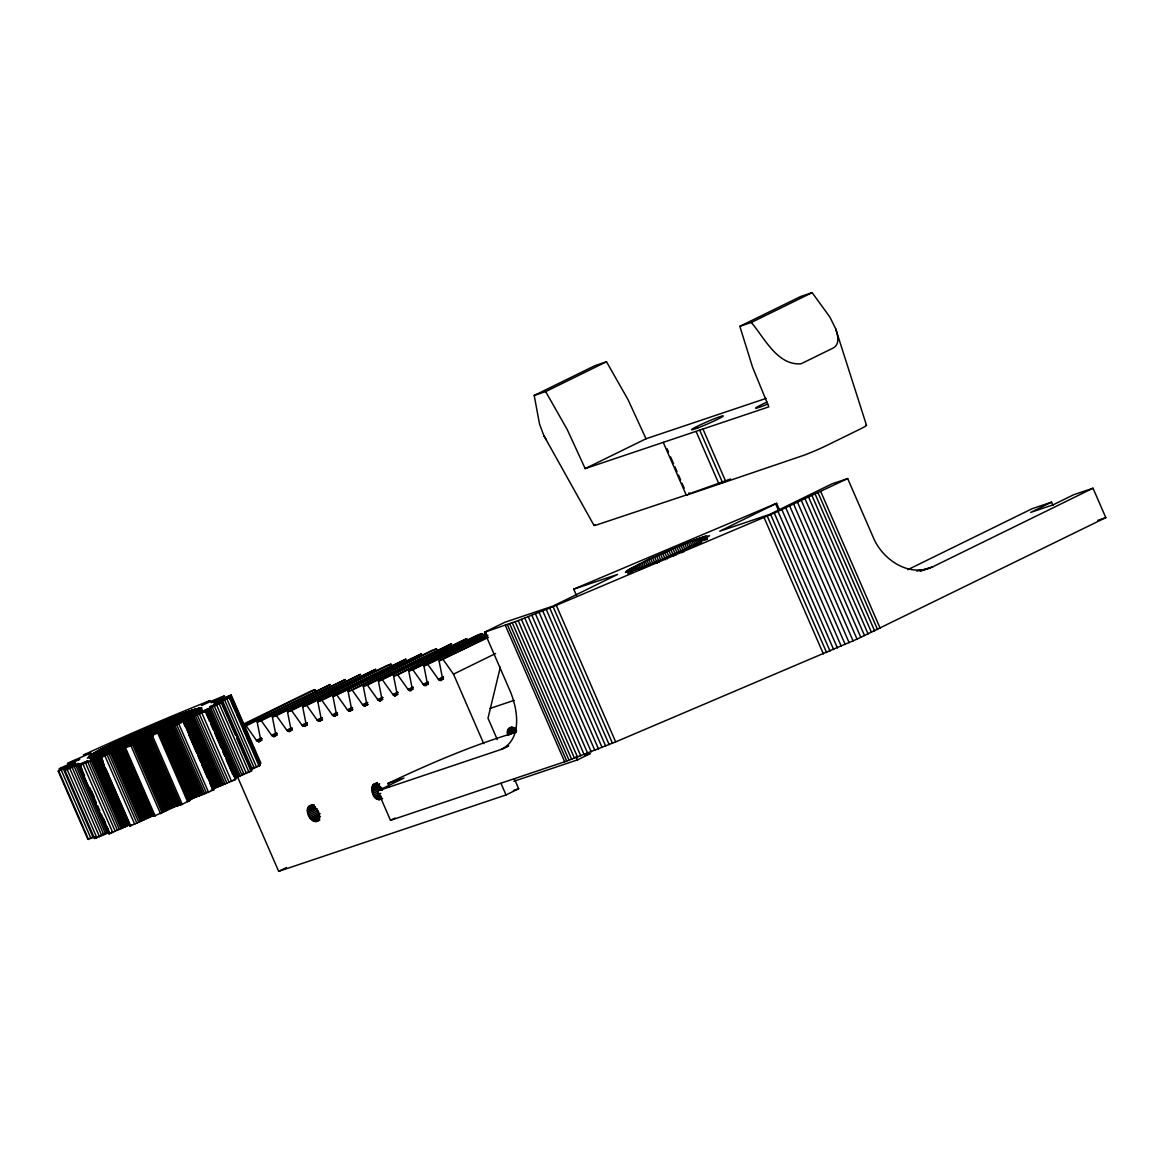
<?xml version="1.0" encoding="UTF-8"?>
<svg xmlns="http://www.w3.org/2000/svg" width="1164" height="1164" viewBox="0 0 1164 1164"><rect width="100%" height="100%" fill="white"/><g stroke="black" fill="none" stroke-linecap="round" stroke-linejoin="round"><path stroke-width="1.5" d="M316.695 821.449C324.029 817.172 313.858 800.163 307.82 807.787C305.506 814.218 312.709 825.552 319.867 819.907M382.607 798.606C367.693 805.604 369.745 769.404 382.418 790.327M515.958 731.443L508.057 735.313C504.565 728.737 513.193 723.921 516.598 730.745M332.991 696.61L421.223 653.964L332.991 696.61L336.323 713.547L335.145 716.195L332.264 714.914L321.904 700.335L317.83 701.703L321.162 718.639L319.998 721.287L317.103 720.007L306.743 705.428L302.669 706.795L306.016 723.732L304.837 726.38L301.942 725.099L291.582 710.52L287.523 711.888L290.855 728.824L289.676 731.487L286.795 730.192L276.421 715.627L272.361 716.98L275.693 733.917L274.529 736.579L271.634 735.284L261.274 720.72L257.2 722.087L260.547 739.024L259.368 741.672L256.473 740.377L246.113 725.812L243.407 726.714M378.46 681.333L466.691 638.687L378.46 681.333L381.792 698.255L380.613 700.917L377.733 699.622L367.373 685.058L363.299 686.425L366.645 703.362L365.467 706.01L362.571 704.729L352.212 690.15L348.138 691.518L351.484 708.454L351.077 710.491L349.637 711.175L347.41 709.822L337.051 695.243M487.047 635.093L423.929 666.041L427.261 682.977L426.082 685.625L423.201 684.345L412.842 669.766L408.768 671.133L412.114 688.069L410.936 690.732L408.04 689.437L397.681 674.858L393.607 676.226L396.953 693.162L396.546 695.214L395.105 695.897L392.879 694.53L382.519 679.965M212.459 789.207L235.623 779.444L205.941 711.175C182.224 720.923 171.254 727.485 146.926 737.7L176.739 805.954L182.282 804.382L193.515 798.038L213.71 789.919L211.193 790.065M101.181 749.121L90.545 755.116L87.387 758.084L92.713 757.386L106.23 752.904L147.828 735.997L187.593 717.359L199.029 710.942L201.969 708.032L190.125 710.811L162.713 721.229L101.181 749.121L103.8 755.13L100.25 757.895L124.126 747.172L153.866 816.197L176.739 805.954M120.445 739.693L153.808 815.44L129.931 826.164L131.619 824.578M500.316 667.118L488.007 718.203L497.275 739.533M124.126 747.172C128.578 749.107 139.855 738.602 146.868 737.685L176.55 805.954M205.941 711.175L198.36 713.226L221.989 702.59L251.671 770.859L234.881 778.25M216.038 703.769L230.457 697.003L260.154 765.272L250.522 769.971L236.758 738.34M626.93 570.724L625.432 572.441L636.795 569.458L662.069 559.477L696.319 543.835L709.545 535.76L704.191 536.604L688.404 542.249L648.712 559.331L626.93 570.724L628.371 574.056M594.033 525.444L543.806 435.54L539.499 423.929L534.203 395.454L545.669 391.599L567.203 429.501L585.186 468.597L663.247 442.364L686.309 495.253L687.066 494.744L597.758 524.557A19.686 1.237 -23.5 0 1 594.12 525.153A19.235 1.208 -23.5 0 1 594.891 524.557M127.909 819.543L130.092 824.534L109.052 833.904L79.37 765.636L88.057 760.689L64.878 770.19L94.56 838.458L109.241 832.376M109.052 833.904L112.602 831.765M1052.969 505.423L1051.558 502.164L1030.722 512.378L1052.896 504.929L1073.732 494.715L1093.011 488.225L1105.8 517.631L857.024 639.138L615.669 741.89L566.723 761.081L390.493 820.329L377.703 790.923L501.277 749.398C522.811 738.878 517.704 708.701 509.934 690.601L484.544 632.227L504.9 622.245L553.133 606.037L617.618 574.405L573.736 589.144L576.558 595.648M64.878 770.19L78.235 763.337L58.2 771.106L87.882 839.375L95.23 836.756M94.56 838.458L96.132 837.614M79.37 765.636L103.843 755.145M97.66 836.829L100.424 835.432M315.255 806.667L307.354 810.551L315.284 806.87M313.436 821.027L319.751 817.914M534.203 395.454L595.037 365.612L606.502 361.757L628.036 399.674L646.02 438.77L766.159 398.379M545.669 391.599L606.502 361.757M663.247 442.364L768.837 406.876L752.555 367.198L739.838 326.327L800.672 296.5L812.137 292.644L829.845 317.03L835.679 328.786L866.482 425.224M739.838 326.327L751.304 322.472L812.137 292.644M585.186 468.597L646.02 438.77M243.072 724.328L311.064 690.994L315.124 689.626L317.205 692.551M243.902 724.561L315.124 689.626M243.669 726.38L330.285 684.534L246.113 725.812M257.2 722.087L345.446 679.441L261.274 720.72M272.361 716.98L360.593 674.349L276.421 715.627M287.523 711.888L375.754 669.256L291.582 710.52M302.669 706.795L386.841 665.532L390.915 664.164L392.981 667.074M306.743 705.428L390.915 664.164M317.83 701.703L406.061 659.057L321.904 700.335M348.138 691.518L432.31 650.24L436.384 648.872L438.45 651.796M352.212 690.15L436.384 648.872M363.299 686.425L451.53 643.779L367.373 685.058M256.473 740.377L261.333 738.005M256.822 740.755L261.682 738.369M257.2 741.075L262.06 738.689M257.579 741.337L260.809 739.751M257.957 741.541L261.187 739.955M258.335 741.672L261.565 740.086M271.634 735.284L276.494 732.913M258.699 741.744L261.929 740.159M271.983 735.663L276.843 733.276M393.607 676.226L477.778 634.962L481.852 633.594L483.918 636.504M272.347 735.983L277.207 733.596M397.681 674.858L481.852 633.594M272.725 736.245L275.97 734.659M273.118 736.448L276.348 734.862M273.482 736.579L276.726 734.993M273.846 736.652L277.09 735.066M286.795 730.192L291.64 727.82M287.144 730.57L292.004 728.184M408.768 671.133L486.465 633.041M287.508 730.89L292.368 728.504M287.886 731.152L291.131 729.566M412.842 669.766L485.679 634.06M288.265 731.341L291.509 729.755M288.643 731.487L291.888 729.901M289.007 731.545L292.251 729.959M301.942 725.099L306.801 722.713M302.305 725.478L307.151 723.091M302.669 725.798L307.529 723.411M303.047 726.06L306.278 724.459M423.929 666.041L487.876 635.311M303.426 726.249L306.656 724.663M303.804 726.394L307.034 724.808M317.103 720.007L321.962 717.621M304.168 726.452L307.398 724.866M317.452 720.371L322.312 717.999M427.988 664.673L438.362 679.252L441.243 680.533L442.422 677.885L439.09 660.948L487.643 637.13M317.83 720.691L321.06 719.105M439.09 660.948L488.473 637.363M318.194 720.952L321.439 719.367M318.587 721.156L321.817 719.57M318.951 721.302L322.195 719.701M319.314 721.36L322.559 719.774M332.264 714.914L337.109 712.528M332.613 715.278L337.473 712.906M332.977 715.598L336.221 714.012M333.355 715.86L336.6 714.274M333.733 716.064L336.978 714.478M334.112 716.195L337.356 714.609M347.41 709.822L352.27 707.436M334.475 716.267L337.72 714.681M347.774 710.186L352.619 707.814M348.138 710.506L351.368 708.92M348.516 710.768L351.746 709.182M348.894 710.971L352.125 709.385M349.273 711.102L352.503 709.516M362.571 704.729L367.431 702.343M349.637 711.175L352.867 709.589M362.921 705.093L367.78 702.707M363.299 705.413L366.529 703.827M363.663 705.675L366.907 704.089M779.429 509.788L776.606 503.299L719.687 531.221L769.462 514.488L831.969 483.846L847.668 478.564L873.058 536.939C882.036 559.36 908.997 577.999 932.931 566.723L1093.011 488.225M364.056 705.879L367.286 704.293M364.419 706.01L367.664 704.424M364.798 706.082L368.028 704.496M377.733 699.622L382.592 697.251M378.082 700.001L382.941 697.614M378.446 700.321L381.69 698.735M378.824 700.582L382.068 698.997M379.202 700.786L382.447 699.2M379.58 700.917L382.825 699.331M392.879 694.53L397.739 692.158M393.243 694.908L398.088 692.522M393.607 695.228L396.837 693.642M393.985 695.49L397.215 693.904M394.363 695.694L397.593 694.093M394.742 695.825L397.972 694.239M408.04 689.437L412.9 687.066M408.389 689.816L413.249 687.429M408.768 690.136L411.998 688.535M409.146 690.398L412.376 688.812M409.524 690.587L412.754 689.001M409.888 690.732L413.133 689.146M423.201 684.345L428.061 681.959M423.551 684.723L428.41 682.337M423.914 685.029L427.159 683.443M424.293 685.305L427.537 683.705M424.671 685.494L427.916 683.908M425.049 685.64L428.294 684.054M438.362 679.252L443.208 676.866M484.544 632.227L518.184 620.601L556.305 605.353L774.293 513.048L847.668 478.564M438.712 679.616L443.557 677.244M439.075 679.936L442.305 678.35M439.454 680.198L442.684 678.612M439.832 680.402L443.077 678.816M440.21 680.547L443.44 678.947M443.149 659.581L453.509 674.16L495.602 653.513M308.969 806.172L312.141 804.615M308.271 806.914L313 804.6M307.733 808.02L314.135 804.688M307.543 808.733L313.873 805.634M307.442 809.169L313.756 806.07M307.514 812.065L315.4 808.194M307.878 813.636L317.35 808.98M308.445 815.193L317.932 810.551M373.295 784.551L377.34 782.528M372.596 785.293L377.325 782.979M309.217 816.706L318.689 812.05M372.073 786.311L376.816 783.983M371.767 787.533L379.668 783.663M310.133 818.088L319.605 813.447M310.512 818.539L319.998 813.898M371.68 788.93L379.58 785.06M311.21 819.34L319.111 815.469M371.84 790.443L379.74 786.573M320.173 816.415L312.272 820.285L320.26 816.459M389.285 786.733L387.859 783.459C429.618 763.657 472.017 745.396 516.467 732.141M312.68 820.547L318.994 817.448M372.204 792.015L381.676 787.359M314.6 821.478L319.329 819.15M377.703 790.923L403.937 778.061L387.859 783.459M315.691 821.624L318.849 820.067M372.771 793.572L382.258 788.93M508.45 728.606L511.607 727.049M373.542 795.085L378.271 792.757M507.926 729.61L512.669 727.282M507.62 730.832L513.95 727.733M374.459 796.467L380.774 793.368M507.548 732.229L515.448 728.358M375.492 797.675L380.235 795.361M507.693 733.742L515.594 729.872M376.612 798.664L381.356 796.351M377.762 799.406L380.934 797.849M378.926 799.857L382.083 798.3M501.277 749.398L508.624 745.746M503.255 748.568L508.071 746.211M207.963 708.891L278.676 871.356L286.577 867.486M390.493 820.329L395.12 818.059M907.774 569.691L1032.279 508.639L1051.558 502.164M278.676 871.356L506.034 794.939L518.664 788.741L514.386 778.905M513.833 781.277L577.562 759.859L590.206 753.661L585.026 755.407M58.2 771.106L75.427 762.886L58.957 769.157L59.99 768.313L79.836 759.248L67.439 763.555L70.073 762.056L91.054 752.933L83.473 754.985C125.974 735.372 171.341 715.991 210.058 700.524L201.357 705.471L222.237 696.61L224.536 695.97L211.193 702.75L231.214 695.053L260.896 763.322L258.757 764.355M230.457 697.003L213.987 703.274L231.214 695.053M101.588 834.85L103.421 833.962M105.386 833.046L106.157 832.682M90.035 838.342L92.029 837.382M730.585 478.986L694.646 491.877A37.655 2.372 -23.5 0 1 692.595 492.518M573.736 589.144L776.606 503.299M215.907 703.827L209.578 706.912L221.989 702.59M686.309 495.253L801.923 455.939A19.686 1.237 -23.5 0 0 813.796 451.312A19.235 1.208 -23.5 0 0 826.949 445.361L859.672 429.312A19.235 1.208 -23.5 0 0 866.394 425.515A19.686 1.237 -23.5 0 0 865.885 425.224M250.347 769.055L254.45 767.425M242.854 773.958L244.207 773.434M235.652 777.959L205.97 709.691M258.117 766.028L260.154 765.272M246.273 772.678L247.51 772.241M490.059 708.439L514.168 700.335M916.854 571.189L920.229 570.054M920.273 570.782L932.931 566.723M920.244 571.204L930.24 567.887M1097.768 520.337L1105.8 517.631M513.499 790.472L518.664 788.741M248.834 771.79L251.671 770.859M233.411 779.909L235.623 779.444M751.304 322.472C764.268 337.56 777.348 365.772 801.065 363.779L833.788 347.73C840.132 343.584 837.644 334.694 835.679 328.786M543.806 435.54L546.483 439.992M820.809 491.732L880.173 628.269M818.176 493.012L877.554 629.549M815.28 494.409L874.644 630.946M812.123 495.893L871.501 632.43M808.762 497.479L868.126 634.016M805.197 499.138L864.561 635.675M801.487 500.855L860.851 637.392M797.66 502.615L857.024 639.138M793.746 504.39L853.11 640.928M789.789 506.165L849.153 642.703M785.831 507.941L845.195 644.478M781.902 509.701L841.266 646.238M775.602 503.75L778.498 510.399M778.032 511.403L837.411 647.941M774.293 513.048L833.657 649.585M770.684 514.604L830.048 651.142M767.251 516.088L826.629 652.626M764.035 517.456L823.414 653.993M702.94 429.021L725.769 481.532M699.768 430.273L722.611 482.784M696.218 431.728L719.061 484.239M706.039 536.08L707.479 539.412M667.074 448.78L668.514 452.069M670.653 456.986L673.505 463.563M674.931 466.837L677.07 471.769M678.496 475.043L680.634 479.961M682.06 483.249L684.199 488.167M705.166 536.328L706.606 539.645M704.191 536.604L705.646 539.936M703.143 536.924L704.598 540.256M702.008 537.288L703.449 540.62M700.786 537.695L702.227 541.027M699.477 538.132L701.659 543.137M698.094 538.626L700.277 543.617M696.639 539.136L698.822 544.141M695.126 539.689L697.294 544.694M693.526 540.285L695.708 545.276M691.882 540.911L694.05 545.901M690.165 541.566L692.333 546.556M688.404 542.249L690.572 547.24M686.585 542.962L688.753 547.953M684.723 543.704L686.891 548.695M682.817 544.461L684.985 549.466M680.867 545.247L683.763 551.911M678.888 546.062L681.798 552.725M676.895 546.891L679.063 551.882M674.873 547.735L677.041 552.725M672.821 548.593L675.717 555.257M670.77 549.466L673.665 556.13M668.703 550.354L670.871 555.344M666.637 551.256L668.805 556.247M664.571 552.143L667.467 558.807M662.52 553.06L665.415 559.709M660.468 553.962L662.636 558.953M658.446 554.864L660.614 559.869M656.438 555.781L659.333 562.43M654.459 556.683L657.354 563.332M652.509 557.571L654.677 562.561M650.589 558.458L652.757 563.449M648.712 559.331L650.894 564.322M646.893 560.19L649.061 565.195M645.103 561.048L647.286 566.039M643.386 561.877L645.554 566.868M641.713 562.692L643.896 567.683M640.113 563.478L642.281 568.469M638.57 564.249L640.753 569.24M637.101 564.991L639.283 569.982M635.704 565.704L637.159 569.036M634.395 566.402L635.835 569.734M633.143 567.057L634.598 570.389M631.994 567.683L633.434 571.015M630.917 568.279L632.372 571.611M629.942 568.847L631.383 572.179M629.04 569.371L630.495 572.703M627.542 570.316L628.982 573.648M556.305 605.353L615.669 741.89M553.118 606.706L612.482 743.243M549.772 608.088L609.136 744.625M546.309 609.514L605.673 746.051M542.744 610.969L602.108 747.506M539.121 612.424L598.5 748.961M535.484 613.879L594.862 750.416M531.861 615.319L591.225 751.857M528.281 616.716L587.66 753.254M524.789 618.069L584.153 754.607M521.414 619.364L580.778 755.902M518.184 620.601L577.548 757.138M576.136 756.585L577.562 759.859M515.128 621.736L574.507 758.273M512.291 622.784L571.655 759.321M509.687 623.729L569.065 760.252M507.344 624.544L566.723 761.081M505.292 625.257L564.656 761.794M453.509 674.16L483.729 743.651M501 783.357L506.034 794.939M231.272 696.596L251.54 743.229M252.995 746.561L259.514 761.532M229.075 696.087L230.516 699.418M231.971 702.75L234.139 707.741M237.034 714.405L238.489 717.737M243.552 729.392L245.72 734.382M247.175 737.714L250.071 744.378M229.424 697.847L259.106 766.116M226.922 698.997L256.604 767.265M224.652 700.015L254.334 768.284M222.615 700.917L252.297 769.186M220.84 701.703L235.317 735.008M219.341 704.104L249.023 772.372M216.722 705.224L246.404 773.493M214.394 706.213L244.076 774.482M212.343 707.086L242.039 775.355M210.597 707.814L240.279 776.082M209.142 708.41L238.824 776.679M207.076 709.254L236.758 777.523M206.45 709.502L236.132 777.77M205.184 709.996L234.153 776.592M205.257 711.291L209.593 721.273M211.048 724.605L213.216 729.595M214.671 732.927L221.189 747.914M222.63 751.246L224.798 756.236M226.252 759.568L232.771 774.555M200.95 707.887L202.26 710.898L200.645 707.916M200.426 707.945L201.838 710.928M200.179 707.974L201.605 710.957M199.917 708.018L201.357 711M199.655 708.061L201.096 711.044M201.939 713.183L231.636 781.451M199.51 708.09L200.819 711.102M199.219 708.149L200.674 711.131M198.898 708.221L200.368 711.189M198.738 708.25L200.048 711.262M198.578 708.294L199.873 711.291M198.229 708.381L199.713 711.335M198.055 708.41L199.35 711.422M197.865 708.469L199.175 711.466M197.502 708.556L198.986 711.51M197.298 708.614L198.608 711.611M197.109 708.658L198.418 711.655M199.481 714.187L229.163 782.455M196.905 708.716L198.215 711.713M196.701 708.774L198.666 713.27M196.28 708.891L198.447 713.328M196.061 708.949L198.025 713.445M195.843 709.007L197.807 713.503M195.625 709.065L197.589 713.576M195.407 709.138L197.356 713.634M195.174 709.211L196.469 712.208M194.941 709.269L196.236 712.281M194.694 709.342L196.003 712.339M197.313 715.06L227.009 783.328M194.461 709.414L196.41 713.925M194.213 709.487L196.178 713.998M193.966 709.56L195.916 714.07M193.719 709.647L195.668 714.143M193.457 709.72L195.421 714.23M193.195 709.807L195.159 714.303M192.933 709.894L194.897 714.39M195.465 715.787L225.147 784.056M192.671 709.967L194.635 714.478M192.409 710.055L194.359 714.565M192.133 710.142L194.082 714.652M191.856 710.229L193.806 714.74M191.58 710.331L193.53 714.827M191.289 710.418L193.253 714.914M193.908 716.398L223.59 784.667M191.012 710.52L192.962 715.016M190.721 710.607L192.671 715.118M190.43 710.709L192.38 715.205M190.125 710.811L222.324 785.147M189.834 710.913L192.438 716.908M189.528 711.015L192.133 717.009M189.223 711.117L191.827 717.111M188.917 711.219L190.867 715.729M191.653 717.257L221.335 785.525M188.597 711.335L190.561 715.831M188.277 711.437L190.241 715.933M190.911 717.533L220.593 785.802M187.957 711.553L190.576 717.548M190.416 717.708L220.098 785.976M187.637 711.655L219.821 786.078M187.317 711.771L219.72 786.107M186.997 711.888L219.138 786.311M186.662 712.004L189.266 717.999M186.327 712.121L188.932 718.13M188.728 718.304L218.425 786.573M185.993 712.237L188.597 718.246M185.643 712.368L188.262 718.363M185.309 712.484L217.595 786.908M184.96 712.615L187.564 718.61M184.61 712.732L187.215 718.741M184.261 712.863L216.708 787.271M183.912 712.994L186.516 718.988M183.548 713.125L186.153 719.119M186.109 719.396L215.791 787.65M183.185 713.256L185.804 719.25M182.821 713.387L185.44 719.381M182.457 713.517L185.076 719.527M185.192 719.788L214.874 788.057M182.093 713.648L184.698 719.658M181.715 713.794L184.334 719.788M184.305 720.196L213.987 788.465M181.351 713.925L183.956 719.934M180.973 714.07L183.577 720.065M183.49 720.589L213.71 789.919M180.595 714.216L183.199 720.21M183.621 721.374L213.579 790.167M180.216 714.347L182.821 720.356M183.33 721.389L213.012 789.658M182.777 720.938L185.178 726.423M188.801 734.746L192.191 742.574M192.424 743.083L196.541 752.57M198.215 756.396L200.383 761.387M201.605 764.224L203.773 769.215M204.006 769.724L207.396 777.552M209.796 783.037L211.964 788.028M179.823 714.492L182.442 720.501M179.445 714.638L182.05 720.647M179.052 714.783L181.657 720.792M178.659 714.929L181.264 720.938M178.267 715.089L180.871 721.083M177.874 715.234L181.133 722.742M177.466 715.38L180.74 722.888M177.074 715.54L179.678 721.534M176.666 715.7L179.271 721.695M176.259 715.845L178.878 721.855M175.851 716.006L178.456 722M175.444 716.166L178.703 723.659M178.95 724.212L208.632 792.48M175.037 716.326L178.296 723.819M174.615 716.486L177.874 723.979M174.193 716.646L177.466 724.154M173.785 716.806L176.39 722.815M173.363 716.966L176.622 724.474M176.87 724.997L206.552 793.266M172.941 717.14L176.201 724.634M172.505 717.3L175.779 724.808M172.083 717.475L175.342 724.968M171.661 717.635L174.92 725.143M175.095 725.652L204.777 793.921M171.224 717.81L174.484 725.317M170.788 717.984L174.047 725.478M170.351 718.144L173.611 725.652M173.611 726.191L203.293 794.459M169.915 718.319L173.174 725.827M169.478 718.494L172.738 726.001M169.042 718.668L172.301 726.176M172.403 726.612L202.085 794.881M168.605 718.843L171.865 726.351M168.154 719.032L170.759 725.027M171.457 726.933L201.139 795.201M167.703 719.207L170.322 725.201M167.267 719.381L170.526 726.889M170.744 727.165L200.426 795.434M166.816 719.556L170.075 727.063M170.235 727.325L199.917 795.594M166.365 719.745L169.624 727.253M199.582 795.696L169.726 727.471L199.364 795.754M165.914 719.919L199.015 795.841M165.463 720.109L198.52 796.001M164.997 720.298L168.271 727.791M168.183 727.966L197.865 796.234M164.546 720.472L167.805 727.98M167.427 728.257L197.109 796.511M164.095 720.662L167.354 728.169M163.629 720.851L166.889 728.358M166.583 728.591L196.265 796.86M163.164 721.04L166.437 728.533M162.713 721.229L165.972 728.722M165.666 728.97L195.363 797.238M162.247 721.418L165.506 728.911M161.781 721.607L165.041 729.101M164.75 729.362L194.432 797.631M161.316 721.796L164.575 729.304M160.85 721.986L164.109 729.493M163.833 729.77L193.515 798.038M160.385 722.175L163.644 729.683M159.905 722.378L163.164 729.872M162.975 730.163L192.657 798.431M159.439 722.568L162.698 730.075M158.973 722.757L162.233 730.264M162.203 730.541L191.885 798.81M158.493 722.96L161.752 730.454M161.534 730.876L191.216 799.144M158.028 723.15L161.287 730.657M161.01 731.167L190.692 799.435M157.547 723.353L160.807 730.847M160.647 731.385L190.401 799.988L160.457 731.53M157.067 723.542L160.341 731.05M160.472 732.04L190.154 800.308M156.602 723.746L159.861 731.254M160.152 732.302L189.834 800.57M156.121 723.95L159.381 731.443M159.657 732.665L189.339 800.934M155.641 724.139L158.901 731.647M155.161 724.343L188.641 801.399M154.681 724.546L157.94 732.054M154.201 724.75L157.46 732.258M158.028 733.713L187.71 801.981M153.721 724.954L156.98 732.447M153.241 725.157L156.5 732.651M152.76 725.361L156.02 732.854M152.28 725.565L155.54 733.058M151.786 725.769L155.059 733.262M151.305 725.972L154.565 733.466M150.825 726.176L154.085 733.684M150.345 726.38L153.604 733.887M149.85 726.583L153.124 734.091M149.37 726.802L153.284 735.793M148.89 727.005L152.149 734.499M152.6 736.114L182.282 804.382M148.395 727.209L151.655 734.717M147.915 727.413L151.175 734.921M147.421 727.631L150.694 735.124M151.116 736.608L180.798 804.877M146.94 727.835L150.854 736.841M146.446 728.053L149.72 735.546M149.894 736.987L179.576 805.255M145.966 728.257L149.225 735.764M145.471 728.46L148.745 735.968M148.934 737.263L178.616 805.532M144.991 728.679L148.25 736.172M144.511 728.882L177.874 805.721M144.016 729.101L147.93 738.107M147.653 737.583L177.335 805.852M147.275 737.656L176.972 805.924M143.536 729.304L146.795 736.812M143.041 729.522L146.3 737.03M146.562 737.67L176.244 805.939M142.561 729.741L145.82 737.234M146.155 737.787L175.837 806.055M142.066 729.944L145.325 737.452M145.602 737.976L175.284 806.245M141.586 730.163L144.845 737.656M144.903 738.223L174.585 806.492M141.091 730.366L144.351 737.874M140.611 730.585L143.87 738.092M144.103 738.543L173.785 806.812M140.131 730.803L143.39 738.296M143.23 738.893L172.912 807.161M139.636 731.007L142.896 738.514M139.156 731.225L142.415 738.718M138.676 731.443L171.996 807.554M138.181 731.647L141.441 739.155M141.382 739.693L171.064 807.962M137.701 731.865L140.96 739.358M137.221 732.083L140.48 739.577M140.495 740.1L170.177 808.369M136.741 732.287L140 739.795M136.246 732.505L140.16 741.512M139.665 740.479L169.347 808.747M135.766 732.723L139.04 740.217M138.923 740.842L168.605 809.111M135.286 732.927L138.56 740.435M134.806 733.145L138.065 740.653M138.312 741.162L167.994 809.431M134.326 733.364L137.599 740.857M137.847 741.424L167.543 809.693M167.238 809.882L137.556 741.614L167.092 810.028M133.845 733.567L137.119 741.075M137.337 741.817L166.845 810.217M133.38 733.786L136.639 741.293M136.872 742.137L166.554 810.406M132.9 734.004L136.159 741.497M136.421 742.428L166.103 810.697M132.42 734.222L135.679 741.715M135.781 742.807L165.463 811.075M131.939 734.426L135.213 741.934M131.474 734.644L134.733 742.152M134.922 743.287L164.619 811.555M130.994 734.862L134.253 742.356M130.528 735.066L133.787 742.574M130.048 735.284L133.322 742.792M133.845 743.883L163.527 812.152M129.582 735.503L132.841 742.996M129.117 735.706L132.376 743.214M132.492 744.611L162.174 812.879M128.651 735.924L131.91 743.418M128.171 736.128L131.445 743.636M127.705 736.346L130.979 743.854M127.254 736.565L130.514 744.058M130.848 745.469L160.53 813.738M126.789 736.768L130.048 744.276M126.323 736.987L129.582 744.48M125.858 737.19L129.117 744.698M125.406 737.409L128.666 744.902M124.941 737.612L128.2 745.12M124.49 737.831L127.749 745.324M124.039 738.034L127.298 745.542M123.573 738.238L126.847 745.746M123.122 738.456L126.381 745.949M122.671 738.66L125.93 746.168M122.22 738.864L125.494 746.371M121.784 739.082L125.043 746.575M125.479 747.725L155.176 815.993M121.332 739.286L124.592 746.793M124.723 747.855L154.419 816.124M120.896 739.489L129.917 760.485M131.357 763.817L133.525 768.807M138.603 780.462L145.122 795.449M146.562 798.78L148.73 803.771M150.185 807.103L153.081 813.767M123.646 747.594L153.517 816.197M120.008 739.911L152.891 815.629M119.572 740.115L122.831 747.608M122.598 747.579L152.28 815.848M119.135 740.319L122.395 747.826M118.699 740.522L151.538 816.124M118.262 740.726L121.522 748.234M117.826 740.93L150.709 816.459M117.404 741.133L120.663 748.641M116.967 741.337L149.807 816.837M116.546 741.541L119.805 749.034M116.124 741.744L148.876 817.23M115.702 741.934L118.961 749.441M115.28 742.137L118.553 749.645M118.277 749.369L147.974 817.637M114.872 742.341L117.477 748.336M114.45 742.53L117.055 748.539M117.404 749.761L147.101 818.03M114.043 742.734L117.302 750.242M113.635 742.938L116.895 750.431M116.618 750.14L146.3 818.408M113.214 743.127L116.487 750.635M112.821 743.33L145.616 818.758M112.413 743.52L115.018 749.514M115.367 750.78L145.049 819.049M112.006 743.709L114.625 749.718M114.974 751.013L144.656 819.281M111.613 743.912L114.218 749.907M114.916 751.056L144.394 819.441M111.22 744.102L113.825 750.096M114.348 751.377L144.03 819.645M110.813 744.291L113.432 750.3M113.781 751.668L143.463 819.936M110.42 744.48L113.694 751.988M110.042 744.669L112.646 750.678M112.995 752.09L142.677 820.358M109.649 744.858L112.253 750.867M109.27 745.047L111.875 751.056M108.878 745.236L111.497 751.246M111.962 752.613L141.644 820.882M108.499 745.426L111.118 751.435M108.136 745.615L111.395 753.108M107.757 745.804L110.362 751.799M110.667 753.268L140.349 821.537M107.379 745.979L109.998 751.988M107.015 746.168L109.62 752.162M106.651 746.342L109.256 752.351M106.288 746.531L108.892 752.526M105.924 746.706L108.528 752.715M109.096 754.054L138.778 822.322M105.575 746.895L108.179 752.89M105.211 747.07L107.816 753.064M104.862 747.244L107.466 753.239M104.513 747.419L107.117 753.428M104.163 747.594L106.782 753.603M107.219 754.97L136.901 823.239M103.829 747.768L106.433 753.777M103.48 747.943L106.099 753.952M103.145 748.117L105.749 754.112M102.81 748.292L105.415 754.287M102.476 748.452L104.44 752.963M102.156 748.627L104.105 753.123M101.821 748.801L104.44 754.796M105.022 756.018L134.718 824.287M101.501 748.961L104.12 754.956M100.875 749.296L103.48 755.291M100.555 749.456L103.16 755.451M100.25 749.616L102.199 754.112M99.944 749.776L101.894 754.272M99.638 749.936L101.588 754.432M99.333 750.096L101.952 756.091M99.042 750.256L101.646 756.251M98.751 750.402L101.355 756.411M98.46 750.562L101.064 756.571M101.137 756.847L103.32 761.838M98.169 750.722L100.788 756.716M100.395 756.265L104.396 765.461M105.851 768.793L115.993 792.102M116.327 792.902L120.678 802.898M121.056 803.757L127.574 818.743M97.892 750.867L99.842 755.363M100.497 757.415L130.179 825.683M97.601 751.013L99.566 755.523M97.325 751.173L99.289 755.669M100.308 757.677L129.931 826.164M97.063 751.318L99.013 755.814M99.493 756.658L129.175 824.927M96.787 751.464L98.751 755.96M96.525 751.609L98.474 756.105M96.263 751.755L98.213 756.251M98.562 757.051L128.244 825.32M96.001 751.9L98.605 757.895M95.739 752.031L97.703 756.542M95.492 752.177L97.456 756.673M97.66 757.458L127.342 825.727M95.244 752.322L97.209 756.818M94.997 752.453L96.961 756.949M94.764 752.584L96.714 757.095M94.517 752.73L96.481 757.226M96.816 757.851L126.498 826.12M94.284 752.861L96.248 757.357M94.051 752.992L96.015 757.488M93.833 753.123L95.783 757.619M96.059 758.215L125.741 826.484M93.6 753.254L95.564 757.749M93.382 753.384L95.346 757.88M93.164 753.501L94.473 756.498M95.419 758.55L125.014 826.862M92.96 753.632L94.255 756.629M95.026 758.753L124.708 827.022M92.742 753.748L94.051 756.746M92.538 753.879L93.848 756.876M92.349 753.996L93.644 756.993M94.488 759.015L124.184 827.284M92.145 754.112L93.455 757.109M91.956 754.228L93.717 758.841M91.578 754.461L93.527 758.957M93.717 759.394L123.399 827.662M91.389 754.563L93.353 759.074M91.214 754.679L92.523 757.677M91.039 754.796L92.349 757.793M90.879 754.898L92.174 757.895M90.705 755L91.854 758.113M92.669 759.888L122.351 828.157M90.385 755.218L91.694 758.215M90.225 755.32L91.534 758.317M90.079 755.407L91.243 758.506M89.788 755.611L91.098 758.608M89.657 755.698L90.821 758.797M89.381 755.887L90.69 758.884M91.345 760.514L121.041 828.783M89.25 755.974L90.443 759.074M89.744 761.271L119.426 829.539M87.824 762.158L117.506 830.427M85.612 763.177L115.294 831.445M83.095 764.312L112.777 832.58M80.214 765.068L82.397 770.073M91.811 791.709L93.978 796.714M103.392 818.35L105.56 823.355M107.015 826.687L109.183 831.678M79.559 764.108L81.014 767.44M82.455 770.772L84.637 775.762M89.701 787.417L96.219 802.403M97.66 805.735L99.828 810.726M101.283 814.058L107.801 829.044M78.643 764.53L108.325 832.798M77.45 765.068L107.132 833.337M75.966 765.737L105.648 834.006M74.19 766.523L103.872 834.792M72.139 767.425L101.821 835.694M69.796 768.429L99.478 836.698M67.192 769.549L96.874 837.818M63.54 769.317L93.222 837.585M61.314 770.233L90.996 838.502M58.869 771.223L88.551 839.491M690.95 492.954A37.655 2.372 -23.5 0 1 688.71 493.041M767.687 404.068A17.213 1.077 -23.5 0 1 755.64 408.171A17.213 1.077 -23.5 0 1 766.989 402.089M697.847 427.901A17.213 1.077 -23.5 0 0 723.091 416.188A17.213 1.077 -23.5 0 0 701.339 424.365A17.213 1.077 -23.5 0 0 697.847 427.901"/></g></svg>
